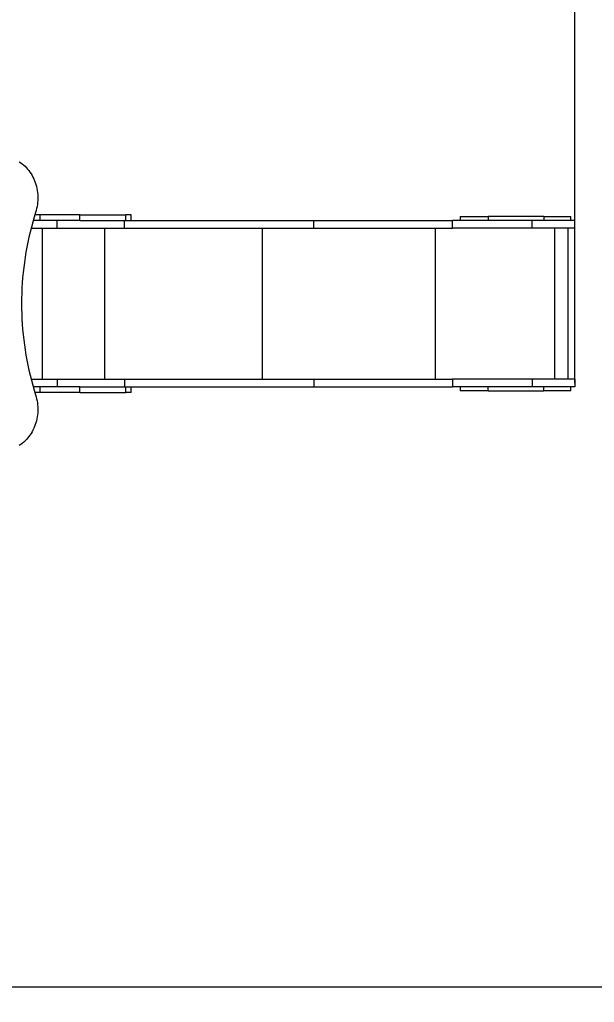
# Model space of a CAD drawing. Header units: millimetres. Extents: x 10665 to 29906, y -6125 to 7364.
# Drawn here: x 24944 to 27018, y -4058 to -510 of the extents above; entities that cross this region are included whole.
import ezdxf

# ---------------------------------------------------------------- set-up
doc = ezdxf.new("R2010")
doc.units = ezdxf.units.MM
for name, color, linetype in [('DIKOM_ОБЪЕКТ', 7, 'Continuous'), ('DIKOM_РАЗМЕР_ЗОНА', 7, 'Continuous'), ('DIKOM_РАЗМЕР_ОБЪЕКТА', 7, 'Continuous')]:
    doc.layers.add(name, color=color, linetype=linetype)
doc.styles.add('style1', font='arial.ttf', dxfattribs={"width": 0.8})
doc.dimstyles.new('1-50', dxfattribs={"dimtxt": 300, "dimasz": 200, "dimexe": 100, "dimexo": 0, "dimgap": 100, "dimtad": 1, "dimdec": 0, "dimtxsty": 'style1', "dimcen": 0, "dimclrd": 7, "dimclre": 7, "dimadec": 1, "dimazin": 2, "dimtfac": 1, "dimtdec": 0, "dimtmove": 1, "dimatfit": 3, "dimfxl": 0, "dimlwd": 25, "dimlwe": 18, "dimarcsym": 0})

# ---------------------------------------------------------------- blocks, each defined once
blk = doc.blocks.new('*D16')
at = {"layer": 'Defpoints', "color": 0, "transparency": 16777216}
for p in [(12665, 4926.5), (12665, 1146.9), (26947.7, -1821.9)]:
    blk.add_point(p, dxfattribs=at)
at = {"layer": 'DIKOM_РАЗМЕР_ОБЪЕКТА', "color": 7, "lineweight": 18, "transparency": 16777216}
for p, q in [((12665, 1146.9), (12665, 5026.5)), ((26947.7, -1821.9), (26947.7, 5026.5))]:
    blk.add_line(p, q, dxfattribs=at)
at = {"layer": 'DIKOM_РАЗМЕР_ОБЪЕКТА', "color": 7, "lineweight": 25, "transparency": 16777216}
blk.add_line((26747.7, 4926.5), (12865, 4926.5), dxfattribs=at)
at = {"layer": 'DIKOM_РАЗМЕР_ОБЪЕКТА', "color": 7, "transparency": 16777216}
for points in [[(12865, 4959.9), (12865, 4893.2), (12665, 4926.5)], [(26747.7, 4959.9), (26747.7, 4893.2), (26947.7, 4926.5)]]:
    blk.add_solid(points, dxfattribs=at)
at = {"layer": 'DIKOM_РАЗМЕР_ОБЪЕКТА', "color": 0, "transparency": 16777216, "insert": (21497, 5179.8), "char_height": 300, "attachment_point": 5, "style": 'style1'}
blk.add_mtext('14300', dxfattribs=at)
blk = doc.blocks.new('*D15')
at = {"layer": 'Defpoints', "color": 0, "transparency": 16777216}
for p in [(20416.8, 4419), (19675.9, -4001.4), (28567.5, -4001.4)]:
    blk.add_point(p, dxfattribs=at)
at = {"layer": 'DIKOM_РАЗМЕР_ОБЪЕКТА', "color": 7, "lineweight": 18, "transparency": 16777216}
for p, q in [((20416.8, 4419), (28667.5, 4419)), ((19675.9, -4001.4), (28667.5, -4001.4))]:
    blk.add_line(p, q, dxfattribs=at)
at = {"layer": 'DIKOM_РАЗМЕР_ОБЪЕКТА', "color": 7, "lineweight": 25, "transparency": 16777216}
blk.add_line((28567.5, 4219), (28567.5, -3801.4), dxfattribs=at)
at = {"layer": 'DIKOM_РАЗМЕР_ОБЪЕКТА', "color": 7, "transparency": 16777216}
for points in [[(28534.2, 4219), (28600.8, 4219), (28567.5, 4419)], [(28534.2, -3801.4), (28600.8, -3801.4), (28567.5, -4001.4)]]:
    blk.add_solid(points, dxfattribs=at)
at = {"layer": 'DIKOM_РАЗМЕР_ОБЪЕКТА', "color": 0, "transparency": 16777216, "insert": (28248, -1553.3), "char_height": 300, "attachment_point": 5, "rotation": 90, "style": 'style1'}
blk.add_mtext('8400', dxfattribs=at)
blk = doc.blocks.new('*D14')
at = {"layer": 'Defpoints', "color": 0, "transparency": 16777216}
for p in [(28947.7, 6914), (10665, 1629.9), (28947.7, -1535.4)]:
    blk.add_point(p, dxfattribs=at)
at = {"layer": 'DIKOM_РАЗМЕР_ЗОНА', "color": 7, "lineweight": 18, "transparency": 16777216}
for p, q in [((10665, 1629.9), (10665, 7014)), ((28947.7, -1535.4), (28947.7, 7014))]:
    blk.add_line(p, q, dxfattribs=at)
at = {"layer": 'DIKOM_РАЗМЕР_ЗОНА', "color": 7, "lineweight": 25, "transparency": 16777216}
blk.add_line((10865, 6914), (28747.7, 6914), dxfattribs=at)
at = {"layer": 'DIKOM_РАЗМЕР_ЗОНА', "color": 7, "transparency": 16777216}
for points in [[(10865, 6947.4), (10865, 6880.7), (10665, 6914)], [(28747.7, 6947.4), (28747.7, 6880.7), (28947.7, 6914)]]:
    blk.add_solid(points, dxfattribs=at)
at = {"layer": 'DIKOM_РАЗМЕР_ЗОНА', "color": 0, "transparency": 16777216, "insert": (21431.5, 7167.3), "char_height": 300, "attachment_point": 5, "style": 'style1'}
blk.add_mtext('18300', dxfattribs=at)
blk = doc.blocks.new('*D13')
at = {"layer": 'Defpoints', "color": 0, "transparency": 16777216}
for p in [(20470.8, 6542.6), (29806, 6542.6), (19621.9, -6125)]:
    blk.add_point(p, dxfattribs=at)
at = {"layer": 'DIKOM_РАЗМЕР_ЗОНА', "color": 7, "lineweight": 18, "transparency": 16777216}
for p, q in [((20470.8, 6542.6), (29906, 6542.6)), ((19621.9, -6125), (29906, -6125))]:
    blk.add_line(p, q, dxfattribs=at)
at = {"layer": 'DIKOM_РАЗМЕР_ЗОНА', "color": 7, "lineweight": 25, "transparency": 16777216}
blk.add_line((29806, -5925), (29806, 6342.6), dxfattribs=at)
at = {"layer": 'DIKOM_РАЗМЕР_ЗОНА', "color": 7, "transparency": 16777216}
for points in [[(29772.7, 6342.6), (29839.3, 6342.6), (29806, 6542.6)], [(29772.7, -5925), (29839.3, -5925), (29806, -6125)]]:
    blk.add_solid(points, dxfattribs=at)
at = {"layer": 'DIKOM_РАЗМЕР_ЗОНА', "color": 0, "transparency": 16777216, "insert": (29552.8, 208.8), "char_height": 300, "attachment_point": 5, "rotation": 90, "style": 'style1'}
blk.add_mtext('12650', dxfattribs=at)

msp = doc.modelspace()

# ---------------------------------------------------------------- linework, layer by layer
at = {"layer": 'DIKOM_ОБЪЕКТ', "color": 7, "linetype": 'Continuous', "lineweight": 15}
for p, q in [((25018.4, -1235.4), (24992.9, -1235.4)), ((25018.4, -1214.4), (24999.1, -1214.4)), ((25018.4, -1235.4), (25018.4, -1214.4)), ((25161.2, -1214.4), (25018.4, -1214.4)), ((25161.2, -1235.4), (25018.4, -1235.4)), ((25079.2, -1262.4), (25079.2, -1235.4)), ((25161.2, -1235.4), (25161.2, -1214.4)), ((25161.2, -1214.4), (25327.3, -1214.4)), ((25161.2, -1235.4), (25324.6, -1235.4)), ((25323.1, -1262.4), (25323.1, -1235.4)), ((25324.6, -1235.4), (26006.2, -1235.4)), ((25327.3, -1235.4), (25327.3, -1214.4)), ((25346.2, -1214.4), (25327.3, -1214.4)), ((25346.2, -1235.4), (25346.2, -1214.4)), ((26006.2, -1262.4), (26006.2, -1235.4)), ((26006.2, -1235.4), (26506.4, -1235.4)), ((26506.4, -1262.4), (26506.4, -1235.4)), ((26793.3, -1235.4), (26506.4, -1235.4)), ((26533.2, -1220.4), (26533.2, -1235.4)), ((26533.2, -1220.4), (26634.9, -1220.4)), ((26634.9, -1220.4), (26634.9, -1235.4)), ((26834.9, -1220.4), (26634.9, -1220.4)), ((26793.3, -1262.4), (26793.3, -1235.4)), ((26947.7, -1235.4), (26793.3, -1235.4)), ((26834.9, -1220.4), (26834.9, -1235.4)), ((26834.9, -1220.4), (26933.1, -1220.4)), ((26933.1, -1235.4), (26933.1, -1220.4)), ((26947.7, -1262.4), (26947.7, -1235.4)), ((24985.6, -1262.4), (25079.2, -1262.4)), ((25025.3, -1262.4), (25025.3, -1808.4)), ((25079.2, -1262.4), (25323.1, -1262.4)), ((25250.3, -1262.4), (25250.3, -1808.4)), ((25323.1, -1262.4), (26006.2, -1262.4)), ((25818.7, -1262.4), (25818.7, -1808.4)), ((26006.2, -1262.4), (26506.4, -1262.4)), ((26444, -1262.4), (26444, -1808.4)), ((26793.3, -1262.4), (26506.4, -1262.4)), ((26947.7, -1262.4), (26793.3, -1262.4)), ((26873.6, -1262.4), (26873.6, -1808.4)), ((26922.7, -1808.4), (26922.7, -1262.4)), ((24985.7, -1808.4), (25079.2, -1808.4)), ((25079.2, -1808.4), (25079.2, -1835.4)), ((25079.2, -1808.4), (25323.1, -1808.4)), ((25323.1, -1808.4), (25323.1, -1835.4)), ((25323.1, -1808.4), (26006.2, -1808.4)), ((26006.2, -1808.4), (26006.2, -1835.4)), ((26006.2, -1808.4), (26506.4, -1808.4)), ((26506.4, -1808.4), (26506.4, -1835.4)), ((26793.3, -1808.4), (26506.4, -1808.4)), ((26793.3, -1808.4), (26793.3, -1835.4)), ((26947.7, -1808.4), (26793.3, -1808.4)), ((26947.7, -1808.4), (26947.7, -1835.4)), ((25018.4, -1835.4), (24993, -1835.4)), ((25018.4, -1856.4), (25018.4, -1835.4)), ((25161.2, -1835.4), (25018.4, -1835.4)), ((25161.2, -1856.4), (25161.2, -1835.4)), ((25161.2, -1835.4), (25324.6, -1835.4)), ((25324.6, -1835.4), (26006.2, -1835.4)), ((25327.3, -1856.4), (25327.3, -1835.4)), ((25346.2, -1856.4), (25346.2, -1835.4)), ((26006.2, -1835.4), (26506.4, -1835.4)), ((26793.3, -1835.4), (26506.4, -1835.4)), ((26533.2, -1835.4), (26533.2, -1850.4)), ((26634.9, -1850.4), (26634.9, -1835.4)), ((26947.7, -1835.4), (26793.3, -1835.4)), ((26834.9, -1850.4), (26834.9, -1835.4)), ((26933.1, -1850.4), (26933.1, -1835.4)), ((25018.4, -1856.4), (24999.3, -1856.4)), ((25161.2, -1856.4), (25018.4, -1856.4)), ((25161.2, -1856.4), (25327.3, -1856.4)), ((25346.2, -1856.4), (25327.3, -1856.4)), ((26634.9, -1850.4), (26533.2, -1850.4)), ((26634.9, -1850.4), (26834.9, -1850.4)), ((26933.1, -1850.4), (26834.9, -1850.4))]:
    msp.add_line(p, q, dxfattribs=at)
at = {"layer": 'DIKOM_ОБЪЕКТ', "color": 7, "linetype": 'Continuous', "lineweight": 15, "flags": 128}
for points in [[(24943.1, -1023), (24948.5, -1026.7), (24953.8, -1030.7), (24959, -1035), (24963.9, -1039.6), (24968.6, -1044.5), (24973.1, -1049.6), (24977.4, -1055), (24981.5, -1060.6), (24985.3, -1066.4), (24988.9, -1072.4), (24992.2, -1078.7), (24995.3, -1085.1), (24998.1, -1091.7), (25000.5, -1098.4), (25002.8, -1105.3), (25004.7, -1112.2), (25006.3, -1119.3), (25007.6, -1126.5), (25008.6, -1133.7), (25009.3, -1140.9), (25009.7, -1148.2), (25009.8, -1155.6), (25009.6, -1162.9), (25009.1, -1170.2), (25008.2, -1177.4), (25007.1, -1184.6), (25005.6, -1191.7), (25003.9, -1198.8), (25001.9, -1205.7)], [(25001.9, -1205.7), (24996.4, -1223.3), (24991.3, -1241), (24986.5, -1258.9), (24982, -1276.8), (24977.8, -1294.9), (24973.8, -1313), (24970.2, -1331.2), (24966.9, -1349.5), (24964, -1367.9), (24961.3, -1386.3), (24958.9, -1404.8), (24956.9, -1423.3), (24955.1, -1441.9), (24953.7, -1460.5), (24952.6, -1479.2), (24951.8, -1497.8), (24951.3, -1516.5), (24951.2, -1535.2), (24951.3, -1553.9), (24951.8, -1572.6), (24952.6, -1591.2), (24953.7, -1609.9), (24955.1, -1628.5), (24956.9, -1647.1), (24958.9, -1665.6), (24961.3, -1684.1), (24964, -1702.5), (24966.9, -1720.9), (24970.2, -1739.2), (24973.8, -1757.4), (24977.8, -1775.5), (24982, -1793.6), (24986.5, -1811.5), (24991.3, -1829.4), (24996.4, -1847.1), (25001.9, -1864.7)], [(25001.9, -1864.7), (25003.9, -1871.6), (25005.6, -1878.6), (25007.1, -1885.8), (25008.2, -1893), (25009.1, -1900.2), (25009.6, -1907.5), (25009.8, -1914.8), (25009.7, -1922.1), (25009.3, -1929.4), (25008.6, -1936.7), (25007.6, -1943.9), (25006.3, -1951.1), (25004.7, -1958.2), (25002.8, -1965.1), (25000.5, -1972), (24998.1, -1978.7), (24995.3, -1985.3), (24992.2, -1991.7), (24988.9, -1997.9), (24985.3, -2004), (24981.5, -2009.8), (24977.4, -2015.4), (24973.1, -2020.8), (24968.6, -2025.9), (24963.9, -2030.8), (24959, -2035.4), (24953.8, -2039.7), (24948.5, -2043.7), (24943.1, -2047.4)]]:
    msp.add_lwpolyline(points, dxfattribs=at)

# ---------------------------------------------------------------- dimensions: what is measured, and where the dimension line sits
at = {"layer": 'DIKOM_РАЗМЕР_ЗОНА'}
dim = msp.add_linear_dim(base=(28947.7, 6914), p1=(10665, 1629.9), p2=(28947.7, -1535.4), text='18300', dimstyle='1-50', override={"dimscale": 1, "dimtix": 0, "dimtofl": 1, "dimtmove": 1, "dimatfit": 3}, dxfattribs=at)
dim.commit()
dim.dimension.update_dxf_attribs({"geometry": '*D14', "text_midpoint": (21431.5, 6914), "dimtype": 160})
dim = msp.add_linear_dim(base=(29806, 6542.6), p1=(19621.9, -6125), p2=(20470.8, 6542.6), angle=90, text='12650', dimstyle='1-50', dxfattribs=at)
dim.commit()
dim.dimension.update_dxf_attribs({"geometry": '*D13', "text_midpoint": (29806, 208.8), "dimtype": 160})
at = {"layer": 'DIKOM_РАЗМЕР_ОБЪЕКТА'}
dim = msp.add_linear_dim(base=(12665, 4926.5), p1=(26947.7, -1821.9), p2=(12665, 1146.9), angle=180, text='14300', dimstyle='1-50', override={"dimscale": 1, "dimtix": 0, "dimtofl": 1, "dimtmove": 1, "dimatfit": 3}, dxfattribs=at)
dim.commit()
dim.dimension.update_dxf_attribs({"geometry": '*D16', "text_midpoint": (21497, 4926.5), "dimtype": 160})
dim = msp.add_linear_dim(base=(28567.5, -4001.4), p1=(20416.8, 4419), p2=(19675.9, -4001.4), angle=90, text='8400', dimstyle='1-50', dxfattribs=at)
dim.commit()
dim.dimension.update_dxf_attribs({"geometry": '*D15', "text_midpoint": (28501.1, -1553.3), "dimtype": 160})

doc.saveas('drawing.dxf')
